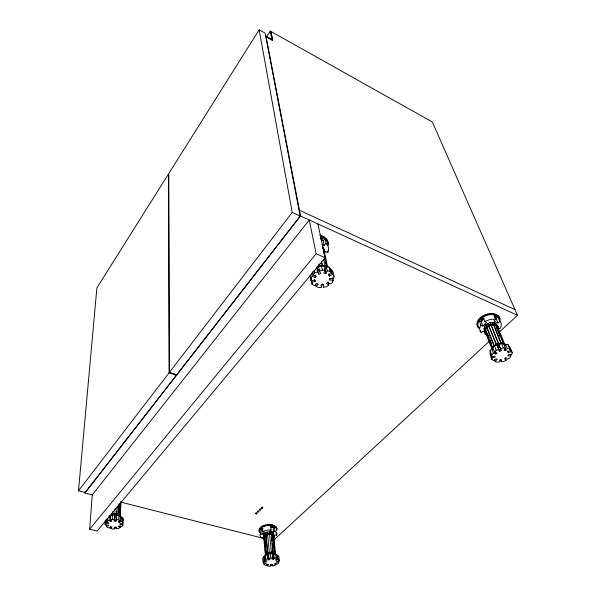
<?xml version="1.0" encoding="UTF-8"?>
<svg xmlns="http://www.w3.org/2000/svg" width="596" height="596" viewBox="0 0 596 596"><rect width="100%" height="100%" fill="white"/><g stroke="black" fill="none" stroke-linecap="round" stroke-linejoin="round"><path stroke-width="0.89" d="M120.28 525.784L120.206 527.4L118.135 526.492L119.133 525.843L121.197 526.76L122.701 525.776L122.925 518.021L118.939 515.451L112.778 514.899L108.912 516.151M122.895 520.464L122.903 519.63M122.925 518.021L122.701 525.776M321.482 261.167L322.376 265.89L319.441 266.129L319.091 263.998M121.025 501.497L120.325 516.516L119.61 515.339L119.729 512.687M121.234 521.455L119.14 522.424L118.142 521.783L120.236 520.815L120.422 516.754L121.413 517.395L121.234 521.455L122.731 522.416L122.724 523.683L120.012 523.705L120.005 524.547L122.716 524.517M116.905 510.943L116.764 513.707L118.589 514.43L119.327 503.642M120.236 520.815L118.723 519.846L118.939 515.451M119.14 522.424L119.222 520.8M120.109 504.73L120.191 502.957M120.079 511.532L120.206 508.88M119.945 516.553L120.608 502.413M120.206 527.4L118.701 528.376L116.414 528.615L116.496 526.998M118.589 514.43L119.081 504.298M110.67 526.789L110.58 528.414L112.599 529.017L114.894 528.779L114.976 527.155M115.929 521.113L116.607 515.577L114.901 515.428L114.216 520.964L115.929 521.113L116.607 515.577M116.764 513.707L117.36 506.16M114.216 520.964L114.35 518.527M111.266 513.908L114.849 513.469L115.035 508.649M112.614 513.678L112.651 511.696M110.498 519.973L111.877 521.239L110.528 521.679L109.142 520.405L109.381 516.337L110.722 515.898L110.498 519.973L112.54 519.31L112.778 514.899M110.528 521.679L110.752 517.611L109.381 516.337M110.58 528.414L111.921 527.14L110.573 526.737L109.232 528.011L107.198 527.408L106.379 526.231L106.475 524.607M106.379 526.231L108.926 525.709L108.39 524.927L105.835 525.448L105.015 524.271L105.797 523.072L108.368 523.549L108.889 522.752L106.319 522.275L107.109 521.06L107.265 518.416M105.015 524.271L105.231 520.748M105.797 523.072L105.991 519.816M106.319 522.275L106.513 519.019M498.129 328.47L498.211 327.211A7.189 4.604 -19.1 0 0 488.891 324.962A7.189 4.604 -19.1 0 0 485.613 332.821M89.638 529.255L92.253 494.896L309.25 219.991L316.126 253.784L89.638 529.255L97.163 531.029L325.148 257.74L317.899 223.947M93.036 495.09L84.937 493.034L85.079 491.335M78.493 490.813L96.887 287.898L168.482 174.017L169.055 372.85L78.493 490.813L85.124 492.497L176.304 375.279L169.055 372.85M484.414 328.389L483.982 328.426L484.585 329.998L484.794 326.593L484.369 326.63L485.151 328.627L485.584 328.59M505.199 357.742L506.16 360.126L503.866 361.496L501.206 361.765L501.661 359.656L499.895 359.828L499.441 361.943L496.781 362.212L494.985 361.243L494.36 359.656M492.49 348.973L485.442 331.018L485.829 329.215L485.397 329.253L492.467 347.215L492.907 347.177M490.694 324.202L490.225 322.563L487.744 323.457L488.802 325.639M484.369 326.63L485.688 324.887L494.099 345.658L496.222 344.22L488.795 326.072L491.283 325.185L495.984 325.461L503.307 343.393L502.942 343.639L502.249 341.933M491.842 327.062L498.435 343.438L501.02 343.214L492.743 322.347L494.918 322.846L495.44 324.775M493.488 324.649L494.814 324.626M322.779 283.867L323.442 287.123L326.459 286.832L328.761 285.171L326.511 283.391L328.046 282.28L330.296 284.069L332.613 282.392L333.157 280.113L329.7 279.993L330.05 278.474L333.514 278.6L334.058 276.306L333.089 271.91L329.066 267.001L321.438 265.63L316.364 267.522M498.435 343.438L491.283 325.185M501.02 343.214L492.743 322.347M275.747 563.22L275.903 564.762L274.264 563.987L275.292 563.421L276.924 564.196L278.466 563.339L278.749 562.259L276.343 562.296L276.522 561.574L278.928 561.536L279.211 560.441L278.764 556.277L275.769 554.086L270.42 553.654L265.257 555.204L262.732 557.983L263.112 562.155L263.588 563.168L265.965 562.698L266.278 563.369L263.909 563.838L263.693 561.529M258.977 511.249L258.098 510.794L257.74 511.502M326.28 266.822L325.073 269.452L325.93 273.512L323.814 273.132L325.021 270.495L324.164 266.442L326.28 266.822L327.144 270.875L325.93 273.512M510.213 354.382L510.869 355.968L509.997 357.831L507.688 359.209L506.056 357.786L504.529 358.703L506.16 360.126M494.985 361.243L497.31 359.425L496.118 358.777L493.793 360.602L491.983 359.634L490.314 355.32L490.046 350.612L494.486 345.963L501.571 343.579L507.934 344.622L510.548 348.563L512.329 352.862L511.45 354.739L508.47 354.672L507.896 355.909L510.869 355.968M273.795 554.243L273.065 555.509L273.467 559.368L271.977 559.249L272.707 557.983L272.312 554.124L273.795 554.243L274.197 558.102L273.467 559.368M259.141 29.8L168.802 173.503L169.473 372.306L176.729 374.735L300.16 216.05L265.116 33.13L259.141 29.8L292.219 212.414L169.473 372.306M266.725 36.565L270.234 31.074L432.316 121.964L517.507 315.299L499.068 332.307M269.854 32.81L270.77 31.379L272.625 40.491L266.099 36.87L300.518 215.99L84.937 493.034M265.451 555.673L263.462 534.53L264.162 533.48L265.771 532.697L265.965 534.664L265.391 535.029M263.655 536.489L264.602 535.543M264.162 533.48L266.099 553.587L265.727 554.6M323.442 287.123L323.434 284.53L321.43 284.724L321.453 287.317L318.435 287.615L316.111 286.4L318.339 284.188L316.796 283.376L314.569 285.588L312.23 284.374L311.663 282.199L315.12 281.409L314.748 279.956L311.283 280.753L310.717 278.563L312.207 276.432L311.581 273.177M312.207 276.432L315.291 277.46L316.282 276.052L313.198 275.017L314.695 272.871L317.564 271.806L316.752 267.738L318.644 267.03L319.471 271.091L320.708 273.497L318.808 274.197L317.564 271.806M504.678 345.993L505.684 344.555L503.918 344.272L505.542 348.243L504.03 350.396L505.795 350.679L507.315 348.533L505.684 344.555M485.151 328.627L485.457 328.225M485.397 329.253L486.984 327.696L494.099 345.658M492.467 347.215L493.838 345.464M324.894 238.773L325.93 243.459L324.217 245.463L323.196 240.777L324.894 238.773A12.151 9.275 -12.2 0 1 327.517 245.433M324.433 252.682L325.476 251.475L327.822 252.562A12.225 9.29 -12.1 0 0 325.93 243.459M264.065 561.119L263.708 557.26L264.341 556.567L264.699 560.426L266.874 560.821L266.241 561.514L264.065 561.119L263.112 562.155M264.699 560.426L265.66 559.383L267.604 558.802L268.558 559.89L269.839 559.502L268.893 558.415L268.513 554.556L267.231 554.943L267.604 558.802M491.842 349.204L492.944 348.042L494.509 352.027L496.997 352.839L495.879 353.994L493.399 353.182L491.842 349.204L493.488 349.74M491.983 359.634L491.886 357.876L495.023 357.198L494.963 356.021L491.827 356.699L491.73 354.925L493.399 353.182M494.509 352.027L496.192 350.269L498.867 349.375L499.508 351.312L501.281 350.716L499.038 344.808L497.273 345.397L499.508 351.312M273.646 540.155L489.502 341.128M479.445 327.964A11.138 7.204 -19.2 0 1 479.147 320.588L481.024 321.467L484.243 318.51M479.147 320.588L480.957 325.23L482.849 326.109L486.738 322.563L484.839 321.669L483.006 317.035A11.138 7.204 -19.2 0 1 493.861 314.77L495.768 319.404L493.942 321.065L497.988 322.98L499.813 321.326L497.891 316.7L496.081 318.346L494.471 317.579M261.696 529.702L259.99 529.233L260.415 533.8L262.128 534.269L261.696 529.702L262.888 528.615M480.346 330.281L481.24 332.605L483.028 330.989L485.449 332.106M262.128 534.269L264.52 532.101L262.806 531.632L262.374 527.058A8.463 4.537 -6.3 0 1 270.673 525.471L271.143 530.038L270.018 531.051L273.698 532.057L274.823 531.051L274.331 526.484L273.214 527.497L273.698 532.057M484.071 331.369L485.278 334.46L486.47 333.387M263.298 537.108L262.195 538.099A8.5 4.522 -6.3 0 1 260.415 533.8M273.609 535.983L274.808 534.91L276.499 535.372L276.209 532.638M322.28 246.96L322.63 246.67L323.673 248.621L327.599 266.889M324.716 266.449L325.073 266.151L323.598 259.2M260.713 509.558C261.614 508.731 259.089 508.612 259.558 509.535M267.008 564.151L267.157 565.693L268.617 564.583L267.515 564.248L266.047 565.358L264.378 564.844L263.909 563.838M485.688 324.887L488.005 323.643L488.534 324.976M486.984 327.696L489.048 326.265L496.222 344.22M494.918 322.846L494.561 323.092L496.051 324.217L496.408 323.978L497.22 325.967M485.963 332.382L485.613 332.62L485.01 331.048L485.442 331.018M495.984 325.461L495.634 325.707L497.124 326.839L497.474 326.593L504.819 344.518M267.306 548.372L266.025 535.275L264.415 536.057L263.708 537.108L264.371 540.386M271.135 533.986L271.187 532.057L273.02 552.306L272.64 548.618M270.957 532.213L272.625 532.675L273.437 533.591L275.598 554.705M266.099 553.587L267.738 552.812L267.477 550.145M273.02 552.306L274.726 552.768L272.625 532.675M275.903 564.762L274.369 565.611L272.283 565.827L272.126 564.293M330.132 271.217L331.659 270.405L330.653 269.191L331.54 273.244L328.478 274.875L329.484 276.09L332.546 274.465L331.659 270.405M262.493 507.732C263.976 506.57 260.109 507.107 261.935 507.807M120.027 518.036L121.413 517.395M509.051 346.432L510.697 350.411L507.755 351.759L508.41 352.735L511.346 351.387L512.329 352.862M278.086 559.622L277.676 555.77L276.931 555.226L277.341 559.078L275.277 559.927L276.03 560.471L278.086 559.622L279.211 560.441M317.407 266.554L319.449 265.749M318.808 274.197L317.988 270.137L319.873 269.429M319.471 271.091L322.347 270.018L325.021 270.495M488.541 325.446L489.979 324.932M495.961 344.026L498.509 343.125M497.921 347.334L499.679 346.738L501.281 350.716M500.64 348.787L503.322 347.885L505.542 348.243M107.109 521.06L109.142 520.405M267.738 552.812L265.525 532.593L267.336 532.012L269.347 552.306L273.259 552.157M267.485 552.708L269.347 552.306M268.893 558.415L272.707 557.983M256.518 513.447C258.411 512.627 254.611 512.381 255.967 513.439M272.283 565.827L272.171 564.606L270.785 564.755L270.904 565.976L268.818 566.2L267.157 565.693M273.758 537.212L273.706 536.154C271.806 533.897 267.976 534.284 266.025 535.275M263.775 538.158L264.05 537.07M119.61 515.339L119.99 515.302L118.82 514.251M490.158 322.868L492.676 322.66M496.557 325.595L496.982 325.565L496.408 323.978M323.188 248.659L323.673 248.621M323.755 251.318L324.239 251.274L323.196 249.322M274.197 558.102L276.209 558.258L277.341 559.078M112.54 519.31L114.685 519.496M116.406 519.645L118.723 519.846M114.432 516.896L116.138 517.045M267.336 532.012L271.187 532.057M116.995 513.536L114.849 513.469M507.315 348.533L509.714 348.921L510.697 350.411M327.144 270.875L330.02 271.389L331.54 273.244M263.708 557.26L265.153 557.528M501.094 342.909L503.307 343.393M322.384 265.511L325.073 266.151M120.928 502.175L263.968 538.501M270.286 526.685L273.214 527.497M265.965 534.664L267.544 534.158M316.126 253.784L325.148 257.74M300.518 215.99L517.507 315.299M292.219 212.414L300.16 216.05M299.408 210.239L514.996 309.6M322.019 244.435L324.217 245.463M498.077 327.875L499.932 328.746A11.205 7.197 -19.1 0 0 499.813 321.326M321.013 239.748L323.196 240.777M271.932 39.492L265.965 36.17L272.663 40.2L270.882 31.439M274.726 552.768L275.546 553.662L275.248 554.734L275.017 551.918M273.639 535.543L272.595 534.791L274.488 552.917M267.231 554.943L268.178 556.031L268.558 559.89M332.546 274.465L334.058 276.306M316.752 267.738L317.988 270.137M509.707 347.416L511.346 351.387M507.934 344.622L509.714 348.921M496.081 318.346L497.988 322.98M507.755 351.148L508.41 352.735M496.87 326.213L504.253 344.421M496.677 328.269L500.156 336.807M504.827 348.295L505.795 350.679M501.571 343.579L503.322 347.885M490.225 322.563L491.03 324.559M497.273 345.397L498.867 349.375M500.26 359.381L501.206 361.765M494.486 345.963L496.192 350.269M485.949 325.073L486.738 327.07M494.941 351.603L495.879 353.994M487.468 333.373L489.167 337.686M489.845 339.415L491.544 343.728M483.982 328.426L492.058 349.01M481.024 321.467L482.849 326.109M490.046 350.612L491.73 354.925M491.827 356.699L490.277 352.72L491.886 357.876M497.474 326.593L498.055 328.18M114.894 528.779L114.417 527.348L115.944 527.192L116.414 528.615M499.038 344.808L499.679 346.738M310.307 275.814L311.388 279.956M327.472 250.998L327.822 252.562M332.62 277.676L333.157 280.113M332.233 280.634L332.613 282.392M329.066 267.001L330.02 271.389M328.955 273.653L329.484 276.09M322.63 246.67L323.062 248.688M323.539 250.909L327.107 267.559M329.35 278.369L329.7 279.993M324.515 257.435L326.556 266.986M328.076 281.915L328.761 285.171M321.46 261.51L322.376 265.89M321.438 265.63L322.347 270.018M319.084 264.378L319.441 266.129M270.234 31.074L272.007 39.835M320.961 284.873L321.453 287.317M314.174 270.234L314.695 272.871M314.807 275.024L315.291 277.46M314.8 279.777L315.12 281.409M315.634 283.957L316.111 286.4M312.565 271.761L313.198 275.017M311.559 280.843L312.23 284.374M311.045 278.935L311.663 282.199M310.516 276.678L311.283 280.753M310.047 275.032L310.717 278.563M324.701 251.773L324.5 250.231A7.845 5.945 -12.1 0 0 322.592 247.653M278.6 558.459L278.928 561.536M273.899 535.692L274.093 537.51M275.769 554.086L276.209 558.258M273.363 536.191L273.527 537.726M273.899 541.272L274.138 544.103M274.458 546.599L274.689 549.415M272.394 532.831L272.528 534.135M271.5 537.547L271.88 541.242M272.074 543.083L272.454 546.77M269.325 531.826L271.374 552.112M270.42 553.654L270.845 557.834M270.748 564.442L270.904 565.976M264.415 533.584L266.352 553.691M264.624 543.053L264.944 546.77M265.22 549.274L265.54 552.984M265.257 555.204L265.66 559.383M263.447 561.626L263.588 563.168M486.992 334.647A11.205 7.197 -19.1 0 1 485.278 334.46M481.24 332.605A11.205 7.197 -19.1 0 1 480.957 325.23M484.839 321.669A11.205 7.197 -19.1 0 1 495.768 319.404M497.891 316.7A11.138 7.204 -19.2 0 1 499.411 320.126M478.782 327.793A11.793 7.636 -19.3 0 1 484.995 314.792A11.793 7.636 -19.3 0 1 499.798 319.218M479.02 328.403A11.808 7.636 -19.2 0 1 486.209 315.038A11.808 7.636 -19.2 0 1 499.94 321.229M482.663 317.929A1.341 0.872 -19.1 0 1 481.613 319.359A1.341 0.872 -19.1 0 1 480.167 318.614M480.674 317.921A1.341 0.872 -19.1 0 1 481.3 317.631M494.091 316.141A1.348 0.872 -19.7 0 1 495.924 315.373A1.348 0.872 -19.7 0 1 496.349 316.588A1.348 0.872 -19.7 0 1 494.442 317.147M495.567 314.748A1.348 0.872 -19.8 0 1 496.207 315.82A1.348 0.872 -19.8 0 1 494.479 316.603M494.27 315.083A1.348 0.872 -19.8 0 1 494.576 314.911M496.371 345.494A4.597 2.876 -18.7 0 1 499.739 344.458M485.859 333.447A7.189 4.604 -19.1 0 1 490.016 325.237A7.189 4.604 -19.1 0 1 498.383 329.096M110.759 516.099A3.852 2.101 -0.6 0 1 114.209 514.333A3.852 2.101 -0.6 0 1 118.179 515.674M274.823 531.051A8.5 4.522 -6.3 0 1 276.499 535.372M262.806 531.632A8.5 4.522 -6.3 0 1 271.143 530.038M259.781 531.61A8.463 4.537 -6.3 0 1 259.99 529.233M274.331 526.484A8.463 4.537 -6.3 0 1 276.432 529.62M260.102 532.295A8.97 4.805 -6.3 0 1 265.958 524.845A8.97 4.805 -6.3 0 1 276.879 528.898M260.154 532.906A8.977 4.805 -6.3 0 1 267.164 525.255A8.977 4.805 -6.3 0 1 276.544 530.775M262.739 528.347A1.021 0.551 -6.1 0 1 261.279 528.831A1.021 0.551 -6.1 0 1 260.996 527.989A1.021 0.551 -6.1 0 1 262.605 527.944A1.021 0.551 -6.1 0 1 261.227 528.22A1.021 0.551 -6.1 0 1 260.787 527.512M261.383 527.199A1.021 0.551 -6.1 0 1 261.912 527.147M262.158 527.177A1.021 0.551 -6.1 0 1 262.545 527.341M271.545 525.277A1.021 0.551 -6.4 0 1 273.08 525.575A1.021 0.551 -6.4 0 1 271.739 526.261A1.021 0.551 -6.4 0 1 271.336 525.381M267.127 555.338A3.472 1.788 -6.3 0 1 269.727 552.976A3.472 1.788 -6.3 0 1 273.862 553.997M264.088 539.015A5.453 2.891 -6.3 0 1 265.175 535.238A5.453 2.891 -6.3 0 1 272.163 534.627A5.453 2.891 -6.3 0 1 273.475 538.188M273.936 536.832A5.453 2.891 -6.3 0 0 274.1 536.072L273.899 535.335A5.453 2.891 -6.3 0 0 267.187 533.86A5.453 2.891 -6.3 0 0 263.462 537.756M319.694 235.137A12.866 9.834 -12.2 0 1 328.12 244.606M320.603 235.927A12.881 9.834 -12.2 0 1 328.262 245.224M320.372 238.638A1.468 1.125 -13 0 1 321.825 237.096A1.468 1.125 -13 0 1 323.181 238.43A1.468 1.125 -13 0 1 321.035 239.279M322.712 236.739A1.468 1.125 -13 0 1 322.51 238.46A1.468 1.125 -13 0 1 320.38 238.281M320.417 237.141A1.468 1.125 -13 0 1 320.655 236.888M322.727 248.286A7.852 5.945 -12.1 0 1 324.515 253.978M255.699 513.633C256.772 515.227 257.74 512.292 255.699 513.633M257.621 511.755C258.686 513.357 259.677 510.407 257.621 511.755M259.558 509.863C260.623 511.472 261.614 508.507 259.558 509.863M261.502 507.963C262.56 509.587 263.566 506.607 261.502 507.963M481.188 320.037A1.341 0.872 -19.1 0 0 482.991 318.756A1.341 0.872 -19.1 0 0 480.92 318.532A1.341 0.872 -19.1 0 0 481.188 320.037M271.634 526.834A1.021 0.551 -6.5 0 0 273.147 526.223A1.021 0.551 -6.5 0 0 271.605 525.881A1.021 0.551 -6.5 0 0 271.634 526.834"/></g></svg>
